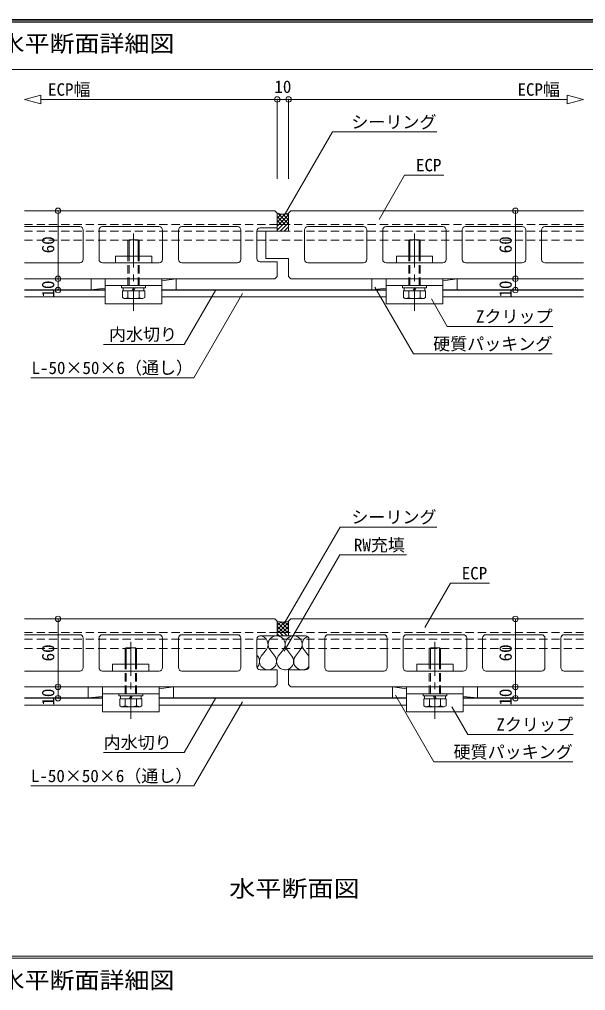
# Model space of a CAD drawing. Units: millimetres at full size, sheet at 1:6. Extents: x -1215 to 1203, y -852 to 852.
# Drawn here: x -104 to 395, y -4 to 852 of the extents above; entities that cross this region are included whole.
import ezdxf
from ezdxf.enums import TextEntityAlignment as Align

# ---------------------------------------------------------------- set-up
doc = ezdxf.new("R2010")
doc.units = ezdxf.units.MM
doc.header["$LTSCALE"] = 6
doc.header["$PDMODE"] = 32
doc.header["$PDSIZE"] = 4.8
doc.linetypes.add('CHAIN1', pattern=[8, 5, -1, 1, -1])
doc.linetypes.add('DASHED1', pattern=[1.8, 1.2, -0.6])
for name, color, linetype, lineweight in [('0-0_WAKU', 7, 'Continuous', 5), ('0-1_AL', 5, 'Continuous', 5), ('0-2_SUNPO', 7, 'Continuous', 5), ('0-3_STEEL', 6, 'Continuous', 5), ('0-4_KANAMONO', 6, 'Continuous', 5), ('0-5_FUKUSIZA', 3, 'Continuous', 5)]:
    doc.layers.add(name, color=color, linetype=linetype, lineweight=lineweight)
doc.styles.add('ＭＳ ゴシック', font='')
doc.styles.get('ＭＳ ゴシック').set_extended_font_data('MS Gothic')

msp = doc.modelspace()

# ---------------------------------------------------------------- linework, layer by layer
at = {"layer": '0-0_WAKU'}
for p, q in [((-1215.433, 852.414), (1203.395, 852.414)), ((-1214.226, 851.207), (1202.188, 851.207)), ((-1213.019, 850), (1200.981, 850)), ((-1213.019, 808.159), (1200.981, 808.159)), ((-1213.019, 26.35), (1200.981, 26.35)), ((-1213.019, 24.65), (1200.981, 24.65))]:
    msp.add_line(p, q, dxfattribs=at)
at = {"layer": '0-1_AL'}
for p, q in [((-99.112, 683.691), (121.468, 683.691)), ((123.59, 681.57), (121.468, 683.691)), ((123.59, 681.57), (123.59, 668.691)), ((133.59, 681.57), (135.711, 683.691)), ((133.59, 681.57), (133.59, 665.691)), ((135.711, 683.691), (393.59, 683.691)), ((-99.112, 669.691), (-50.41, 669.691)), ((-30.41, 669.691), (19.59, 669.691)), ((39.59, 669.691), (88.59, 669.691)), ((108.59, 668.691), (123.59, 668.691)), ((150.59, 669.691), (199.59, 669.691)), ((219.59, 669.691), (269.59, 669.691)), ((289.59, 669.691), (339.59, 669.691)), ((359.59, 669.691), (393.59, 669.691)), ((-47.41, 666.691), (-47.41, 640.691)), ((-33.41, 640.691), (-33.41, 666.691)), ((22.59, 666.691), (22.59, 640.691)), ((36.59, 640.691), (36.59, 666.691)), ((91.59, 666.691), (91.59, 640.691)), ((105.59, 665.691), (105.59, 641.691)), ((113.59, 665.691), (113.59, 641.691)), ((113.59, 665.691), (133.59, 665.691)), ((147.59, 640.691), (147.59, 666.691)), ((202.59, 666.691), (202.59, 640.691)), ((216.59, 640.691), (216.59, 666.691)), ((272.59, 666.691), (272.59, 640.691)), ((286.59, 640.691), (286.59, 666.691)), ((342.59, 666.691), (342.59, 640.691)), ((356.59, 640.691), (356.59, 666.691)), ((-50.41, 637.691), (-99.112, 637.691)), ((19.59, 637.691), (-30.41, 637.691)), ((88.59, 637.691), (39.59, 637.691)), ((108.59, 638.691), (123.59, 638.691)), ((113.59, 641.691), (133.59, 641.691)), ((123.59, 638.691), (123.59, 625.812)), ((133.59, 641.691), (133.59, 625.812)), ((199.59, 637.691), (150.59, 637.691)), ((269.59, 637.691), (219.59, 637.691)), ((339.59, 637.691), (289.59, 637.691)), ((393.59, 637.691), (359.59, 637.691)), ((123.59, 625.812), (121.468, 623.691)), ((-99.112, 623.691), (121.468, 623.691)), ((-99.112, 323.819), (121.468, 323.819)), ((123.59, 321.698), (121.468, 323.819)), ((123.59, 321.698), (123.59, 308.82)), ((135.709, 323.82), (133.589, 321.7)), ((133.589, 321.7), (133.589, 308.82)), ((135.711, 323.819), (393.59, 323.819)), ((-99.112, 309.819), (-50.41, 309.819)), ((-30.41, 309.819), (19.59, 309.819)), ((39.59, 309.819), (88.59, 309.819)), ((108.59, 308.82), (123.59, 308.82)), ((133.589, 308.82), (148.589, 308.82)), ((148.589, 308.82), (133.589, 308.82)), ((217.59, 309.819), (168.59, 309.819)), ((287.59, 309.819), (237.59, 309.819)), ((356.59, 309.819), (307.59, 309.819)), ((393.59, 309.819), (376.59, 309.819)), ((-47.41, 306.819), (-47.41, 280.819)), ((-33.41, 280.819), (-33.41, 306.819)), ((22.59, 306.819), (22.59, 280.819)), ((36.59, 280.819), (36.59, 306.819)), ((91.59, 306.819), (91.59, 280.819)), ((105.59, 305.819), (105.59, 281.82)), ((151.589, 305.82), (151.589, 281.82)), ((151.589, 305.82), (151.589, 281.82)), ((165.59, 306.819), (165.59, 280.819)), ((220.59, 280.819), (220.59, 306.819)), ((234.59, 306.819), (234.59, 280.819)), ((290.59, 280.819), (290.59, 306.819)), ((304.59, 306.819), (304.59, 280.819)), ((359.59, 280.819), (359.59, 306.819)), ((373.59, 306.819), (373.59, 280.819)), ((-50.41, 277.819), (-99.112, 277.819)), ((19.59, 277.819), (-30.41, 277.819)), ((88.59, 277.819), (39.59, 277.819)), ((108.59, 278.82), (123.59, 278.82)), ((123.59, 278.82), (123.59, 265.941)), ((148.589, 278.82), (133.589, 278.82)), ((148.589, 278.82), (133.589, 278.82)), ((133.589, 265.94), (133.589, 278.82)), ((168.59, 277.819), (217.59, 277.819)), ((237.59, 277.819), (287.59, 277.819)), ((307.59, 277.819), (356.59, 277.819)), ((376.59, 277.819), (393.59, 277.819)), ((123.59, 265.941), (121.468, 263.82)), ((135.709, 263.82), (133.589, 265.94)), ((-99.112, 263.819), (121.468, 263.819)), ((135.711, 263.819), (393.59, 263.819))]:
    msp.add_line(p, q, dxfattribs=at)
msp.add_lwpolyline([(133.59, 625.812), (135.711, 623.691), (393.59, 623.691)], dxfattribs=at)
for centre, start, end in [((-50.41, 666.691), 0, 90), ((-30.41, 666.691), 90, 180), ((19.59, 666.691), 0, 90), ((39.59, 666.691), 90, 180), ((88.59, 666.691), 0, 90), ((108.59, 665.691), 90, 180), ((150.59, 666.691), 90, 180), ((199.59, 666.691), 0, 90), ((219.59, 666.691), 90, 180), ((269.59, 666.691), 0, 90), ((289.59, 666.691), 90, 180), ((339.59, 666.691), 0, 90), ((359.59, 666.691), 90, 180), ((-50.41, 640.691), 269.99998, 359.99998), ((-30.41, 640.691), 179.99997, 269.99998), ((19.59, 640.691), 269.99998, 359.99998), ((39.59, 640.691), 179.99997, 269.99998), ((88.59, 640.691), 269.99998, 359.99998), ((108.59, 641.691), 179.99997, 269.99998), ((150.59, 640.691), 179.99997, 269.99998), ((199.59, 640.691), 269.99998, 359.99998), ((219.59, 640.691), 179.99997, 269.99998), ((269.59, 640.691), 269.99998, 359.99998), ((289.59, 640.691), 179.99997, 269.99998), ((339.59, 640.691), 269.99998, 359.99998), ((359.59, 640.691), 179.99997, 269.99998), ((-50.41, 306.819), 0, 90), ((-30.41, 306.819), 90, 180), ((19.59, 306.819), 0, 90), ((39.59, 306.819), 90, 180), ((88.59, 306.819), 0, 90), ((108.59, 305.819), 89.99998, 179.99998), ((148.589, 305.82), 0, 90), ((148.589, 305.82), 0, 90), ((168.59, 306.819), 90, 180), ((217.59, 306.819), 0, 90), ((237.59, 306.819), 90, 180), ((287.59, 306.819), 0, 90), ((307.59, 306.819), 90, 180), ((356.59, 306.819), 0, 90), ((376.59, 306.819), 90, 180), ((-50.41, 280.819), 269.99998, 359.99998), ((-30.41, 280.819), 179.99997, 269.99998), ((19.59, 280.819), 269.99998, 359.99998), ((39.59, 280.819), 179.99997, 269.99998), ((88.59, 280.819), 269.99998, 359.99998), ((108.59, 281.82), 179.99998, 269.99998), ((148.589, 281.82), 270, 0), ((148.589, 281.82), 270, 0), ((168.59, 280.819), 180.00002, 270.00002), ((217.59, 280.819), 270.00002, 0.00003), ((237.59, 280.819), 180.00002, 270.00002), ((287.59, 280.819), 270.00002, 0.00003), ((307.59, 280.819), 180.00002, 270.00002), ((356.59, 280.819), 270.00002, 0.00003), ((376.59, 280.819), 180.00002, 270.00002)]:
    msp.add_arc(centre, 3, start, end, dxfattribs=at)
at = {"layer": '0-2_SUNPO'}
for p, q in [((-99.112, 781.809), (-84.623, 785.691)), ((-99.112, 781.809), (-84.623, 777.927)), ((-84.623, 785.691), (-84.623, 777.927)), ((-84.623, 781.809), (123.59, 781.809)), ((123.59, 781.809), (133.59, 781.809)), ((123.59, 781.809), (123.59, 711.924)), ((133.59, 781.809), (379.101, 781.809)), ((133.59, 781.809), (133.59, 711.924)), ((393.59, 781.809), (379.101, 785.691)), ((379.101, 777.927), (379.101, 785.691)), ((393.59, 781.809), (379.101, 777.927)), ((129.833, 679.565), (172.319, 753.152)), ((264.276, 753.152), (172.319, 753.152)), ((213.354, 676.116), (235.878, 715.129)), ((235.878, 715.129), (270.48, 715.129)), ((333.59, 683.691), (333.59, 623.691)), ((333.59, 623.691), (333.59, 613.692)), ((69.398, 613.896), (41.681, 565.889)), ((92.933, 610.606), (50.081, 536.383)), ((209.717, 616.325), (243.679, 557.501)), ((259.481, 606.064), (273.533, 581.724)), ((273.533, 581.724), (366.403, 581.724)), ((41.681, 565.889), (-29.361, 565.889)), ((243.679, 557.501), (366.02, 557.501)), ((-93.474, 536.383), (50.081, 536.383)), ((129.859, 295.312), (178.842, 380.154)), ((178.842, 380.154), (237.624, 380.154)), ((253.687, 316.244), (276.211, 355.257)), ((276.211, 355.257), (310.813, 355.257)), ((69.398, 254.024), (41.681, 206.017)), ((92.933, 250.734), (50.081, 176.511)), ((227.714, 256.453), (261.677, 197.629)), ((277.478, 246.192), (291.531, 221.853)), ((291.531, 221.853), (384.4, 221.853)), ((41.681, 206.017), (-29.361, 206.017)), ((261.677, 197.629), (384.017, 197.629)), ((-93.474, 176.511), (50.081, 176.511))]:
    msp.add_line(p, q, dxfattribs=at)
at = {"layer": '0-2_SUNPO', "linetype": 'CHAIN1'}
for p, q in [((-2.99, 663.552), (-2.99, 595.408)), ((244.59, 663.552), (244.59, 595.408)), ((-5.41, 303.68), (-5.41, 235.537)), ((262.59, 303.68), (262.59, 235.537))]:
    msp.add_line(p, q, dxfattribs=at)
at = {"layer": '0-2_SUNPO'}
for points in [[(-69.545, 683.691), (-69.545, 623.691), (-69.545, 613.692)], [(129.833, 319.693), (178.958, 404.779), (264.276, 404.779)], [(-69.545, 323.819), (-69.545, 263.819), (-69.545, 253.82)], [(333.59, 323.819), (333.59, 263.819), (333.59, 253.82)]]:
    msp.add_lwpolyline(points, dxfattribs=at)
for p in [(123.59, 781.809), (133.59, 781.809), (-69.545, 683.691), (333.59, 683.691), (-69.545, 623.691), (333.59, 623.691), (-69.545, 613.692), (333.59, 613.692), (-69.545, 323.819), (333.59, 323.819), (-69.545, 263.819), (333.59, 263.819), (-69.545, 253.82), (333.59, 253.82)]:
    msp.add_point(p, dxfattribs=at)
at = {"layer": '0-3_STEEL', "linetype": 'DASHED1'}
for p, q in [((-99.112, 657.69), (393.59, 657.69)), ((-99.112, 297.818), (393.59, 297.818))]:
    msp.add_line(p, q, dxfattribs=at)
at = {"layer": '0-3_STEEL'}
for p, q in [((-99.112, 613.692), (-27.989, 613.692)), ((22.009, 613.692), (219.591, 613.692)), ((269.592, 613.692), (393.59, 613.692)), ((-99.112, 607.692), (-27.989, 607.692)), ((22.009, 607.692), (219.591, 607.692)), ((269.592, 607.692), (393.59, 607.692)), ((-99.112, 253.82), (-30.409, 253.82)), ((19.589, 253.82), (237.591, 253.82)), ((287.589, 253.82), (393.59, 253.82)), ((-99.112, 247.82), (-30.409, 247.82)), ((19.589, 247.82), (237.591, 247.82)), ((287.589, 247.82), (393.59, 247.82))]:
    msp.add_line(p, q, dxfattribs=at)
at = {"layer": '0-4_KANAMONO', "linetype": 'DASHED1'}
for p, q in [((-99.112, 671.692), (393.59, 671.692)), ((-99.112, 665.692), (393.59, 665.692)), ((-7.991, 617.691), (-7.991, 643.691)), ((-6.99, 617.691), (-6.99, 643.691)), ((1.01, 617.691), (1.01, 643.691)), ((2.01, 617.691), (2.01, 643.691)), ((239.591, 617.691), (239.591, 643.541)), ((240.591, 617.691), (240.591, 643.541)), ((248.591, 617.691), (248.591, 643.541)), ((249.591, 617.691), (249.591, 643.541)), ((-99.112, 311.82), (393.59, 311.82)), ((-99.112, 305.82), (393.59, 305.82)), ((-10.41, 257.819), (-10.41, 283.819)), ((-9.41, 257.819), (-9.41, 283.819)), ((-1.41, 257.819), (-1.41, 283.819)), ((-0.41, 257.819), (-0.41, 283.819)), ((257.59, 257.819), (257.59, 283.819)), ((258.59, 257.819), (258.59, 283.819)), ((266.59, 257.819), (266.59, 283.819)), ((267.59, 257.819), (267.59, 283.819))]:
    msp.add_line(p, q, dxfattribs=at)
at = {"layer": '0-4_KANAMONO'}
for p, q in [((-6.991, 658.19), (-7.991, 657.614)), ((-7.991, 643.691), (-7.991, 657.614)), ((-6.99, 643.691), (-6.99, 658.19)), ((-6.99, 658.19), (1.01, 658.19)), ((1.009, 658.19), (2.009, 657.614)), ((1.01, 643.691), (1.01, 658.19)), ((2.01, 643.691), (2.01, 657.614)), ((240.591, 658.04), (239.591, 657.464)), ((239.591, 643.541), (239.591, 657.464)), ((240.591, 643.541), (240.591, 658.04)), ((240.591, 658.04), (248.591, 658.04)), ((248.591, 643.541), (248.591, 658.04)), ((248.591, 658.04), (249.591, 657.464)), ((249.591, 643.541), (249.591, 657.464)), ((-18.989, 643.691), (-18.989, 637.691)), ((-18.989, 643.691), (13.009, 643.691)), ((13.009, 643.691), (13.009, 637.691)), ((228.591, 643.691), (260.592, 643.691)), ((228.591, 643.691), (228.591, 637.691)), ((260.592, 643.691), (260.592, 637.691)), ((-18.989, 637.691), (13.009, 637.691)), ((260.592, 637.691), (228.591, 637.691)), ((-27.989, 623.691), (-27.989, 601.692)), ((-27.989, 623.691), (22.009, 623.691)), ((-27.989, 617.691), (22.009, 617.691)), ((-13.49, 617.691), (7.51, 617.691)), ((-13.49, 615.693), (-13.49, 617.691)), ((7.51, 615.693), (7.51, 617.691)), ((22.009, 623.691), (22.009, 601.692)), ((219.591, 623.691), (219.591, 601.692)), ((219.591, 623.691), (269.592, 623.691)), ((269.592, 617.691), (219.591, 617.691)), ((234.091, 617.691), (255.091, 617.691)), ((234.091, 615.693), (234.091, 617.691)), ((255.091, 615.693), (255.091, 617.691)), ((269.592, 623.691), (269.592, 601.692)), ((-99.112, 614.092), (-27.989, 614.092)), ((-13.49, 615.693), (7.51, 615.693)), ((-12.805, 607.095), (-12.805, 613.191)), ((-12.805, 613.191), (6.825, 613.191)), ((-12.191, 613.191), (-12.191, 615.693)), ((-7.898, 607.017), (-7.898, 613.191)), ((-4.434, 613.191), (-2.99, 615.693)), ((-2.99, 613.191), (-1.547, 615.693)), ((1.917, 607.017), (1.917, 613.191)), ((6.21, 613.191), (6.21, 615.693)), ((6.825, 607.095), (6.825, 613.191)), ((22.009, 614.092), (219.591, 614.092)), ((234.091, 615.693), (255.091, 615.693)), ((234.776, 607.095), (234.776, 613.191)), ((234.776, 613.191), (254.406, 613.191)), ((235.391, 613.191), (235.391, 615.693)), ((239.684, 607.017), (239.684, 613.191)), ((243.148, 613.191), (244.591, 615.693)), ((244.591, 613.191), (246.034, 615.693)), ((249.499, 607.017), (249.499, 613.191)), ((253.791, 613.191), (253.791, 615.693)), ((254.406, 607.095), (254.406, 613.191)), ((269.592, 614.092), (393.59, 614.092)), ((-27.989, 601.692), (22.009, 601.692)), ((-11.241, 606.192), (-12.806, 607.095)), ((-7.898, 607.017), (-11.24, 606.192)), ((-11.24, 606.192), (5.26, 606.192)), ((1.917, 607.017), (5.259, 606.192)), ((5.26, 606.192), (6.825, 607.095)), ((219.591, 601.692), (269.592, 601.692)), ((236.34, 606.192), (234.775, 607.095)), ((236.341, 606.192), (252.841, 606.192)), ((239.684, 607.017), (236.342, 606.192)), ((249.499, 607.017), (252.841, 606.192)), ((252.841, 606.192), (254.406, 607.095)), ((-9.411, 298.318), (-10.41, 297.742)), ((-10.41, 283.819), (-10.41, 297.742)), ((-9.41, 283.819), (-9.41, 298.318)), ((-9.41, 298.318), (-1.41, 298.318)), ((-1.411, 298.318), (-0.411, 297.742)), ((-1.41, 283.819), (-1.41, 298.318)), ((-0.41, 283.819), (-0.41, 297.742)), ((258.59, 298.318), (257.59, 297.742)), ((257.59, 283.819), (257.59, 297.742)), ((258.59, 283.819), (258.59, 298.318)), ((266.59, 298.318), (258.59, 298.318)), ((266.59, 283.819), (266.59, 298.318)), ((266.59, 298.318), (267.59, 297.742)), ((267.59, 283.819), (267.59, 297.742)), ((-21.409, 283.819), (-21.409, 277.819)), ((-21.409, 283.819), (10.589, 283.819)), ((10.589, 283.819), (10.589, 277.819)), ((246.591, 283.819), (246.591, 277.819)), ((278.589, 283.819), (246.591, 283.819)), ((278.589, 283.819), (278.589, 277.819)), ((-21.409, 277.819), (10.589, 277.819)), ((278.589, 277.819), (246.591, 277.819)), ((-30.409, 263.819), (-30.409, 241.82)), ((-30.409, 263.819), (19.589, 263.819)), ((-30.409, 257.819), (19.589, 257.819)), ((-15.91, 257.819), (5.09, 257.819)), ((-15.91, 255.821), (-15.91, 257.819)), ((5.09, 255.821), (5.09, 257.819)), ((19.589, 263.819), (19.589, 241.82)), ((237.591, 263.819), (237.591, 241.82)), ((287.589, 263.819), (237.591, 263.819)), ((287.589, 257.819), (237.591, 257.819)), ((273.09, 257.819), (252.09, 257.819)), ((252.09, 255.821), (252.09, 257.819)), ((273.09, 255.821), (273.09, 257.819)), ((287.589, 263.819), (287.589, 241.82)), ((-99.112, 254.22), (-30.409, 254.22)), ((-15.91, 255.821), (5.09, 255.821)), ((-15.225, 247.223), (-15.225, 253.319)), ((-15.225, 253.319), (4.405, 253.319)), ((-14.611, 253.319), (-14.611, 255.821)), ((-10.318, 247.145), (-10.318, 253.319)), ((-6.854, 253.319), (-5.41, 255.821)), ((-5.41, 253.319), (-3.967, 255.821)), ((-0.503, 247.145), (-0.503, 253.319)), ((3.79, 253.319), (3.79, 255.821)), ((4.405, 247.223), (4.405, 253.319)), ((19.589, 254.22), (237.591, 254.22)), ((273.09, 255.821), (252.09, 255.821)), ((252.775, 247.223), (252.775, 253.319)), ((272.405, 253.319), (252.775, 253.319)), ((253.39, 253.319), (253.39, 255.821)), ((257.682, 247.145), (257.682, 253.319)), ((262.59, 253.319), (261.146, 255.821)), ((264.033, 253.319), (262.59, 255.821)), ((267.497, 247.145), (267.497, 253.319)), ((271.79, 253.319), (271.79, 255.821)), ((272.405, 247.223), (272.405, 253.319)), ((287.589, 254.22), (393.59, 254.22)), ((-30.409, 241.82), (19.589, 241.82)), ((-13.661, 246.32), (-15.226, 247.223)), ((-10.318, 247.145), (-13.66, 246.32)), ((-13.66, 246.32), (2.84, 246.32)), ((-0.503, 247.145), (2.839, 246.32)), ((2.84, 246.32), (4.405, 247.223)), ((287.589, 241.82), (237.591, 241.82)), ((254.34, 246.32), (252.775, 247.223)), ((257.682, 247.145), (254.34, 246.32)), ((270.84, 246.32), (254.34, 246.32)), ((267.497, 247.145), (270.839, 246.32)), ((270.841, 246.32), (272.405, 247.223))]:
    msp.add_line(p, q, dxfattribs=at)
for centre, start, end in [((-2.99, 621.192), 250.903, 289.09698), ((244.591, 621.192), 250.903, 289.09698), ((-5.41, 261.32), 250.903, 289.09698), ((262.59, 261.32), 250.90302, 289.097)]:
    msp.add_arc(centre, 15, start, end, dxfattribs=at)
at = {"layer": '0-5_FUKUSIZA'}
for p, q in [((123.59, 681.57), (123.59, 665.691)), ((123.59, 680.834), (124.142, 681.386)), ((123.59, 673.763), (130.685, 680.859)), ((123.59, 677.299), (127.079, 680.788)), ((123.59, 678.679), (130.578, 671.691)), ((124.534, 681.27), (133.59, 672.215)), ((125.053, 671.691), (133.59, 680.228)), ((128.588, 671.691), (133.59, 676.692)), ((128.629, 680.712), (133.59, 675.751)), ((131.814, 681.062), (133.59, 679.286)), ((133.59, 681.57), (133.59, 665.691)), ((123.59, 675.144), (127.043, 671.691)), ((123.59, 671.691), (133.59, 671.691)), ((123.59, 670.228), (125.053, 671.691)), ((123.59, 666.692), (128.588, 671.691)), ((132.124, 671.691), (126.124, 665.691)), ((133.59, 669.621), (129.659, 665.691)), ((132.124, 671.691), (133.59, 673.157)), ((123.59, 665.691), (133.59, 665.691)), ((-40.49, 614.092), (-40.49, 623.691)), ((34.51, 623.691), (22.009, 622.024)), ((34.51, 614.092), (34.51, 623.691)), ((207.091, 614.092), (207.091, 623.691)), ((282.091, 623.691), (269.592, 622.024)), ((282.091, 614.092), (282.091, 623.691)), ((-27.989, 615.359), (-40.49, 614.092)), ((219.591, 615.358), (207.091, 614.092)), ((123.591, 321.699), (123.591, 308.821)), ((123.591, 314.273), (130.417, 321.099)), ((123.591, 317.809), (126.87, 321.088)), ((123.591, 320.881), (132.651, 311.821)), ((123.591, 317.346), (129.116, 311.821)), ((124.674, 311.821), (133.59, 320.737)), ((126.924, 321.083), (133.59, 314.417)), ((128.209, 311.821), (133.59, 317.201)), ((130.441, 321.102), (133.59, 317.953)), ((133.59, 321.701), (133.59, 308.821)), ((123.591, 313.81), (125.58, 311.821)), ((133.59, 311.821), (123.591, 311.821)), ((123.591, 310.65), (125.421, 308.821)), ((123.591, 308.821), (133.59, 308.821)), ((125.956, 311.821), (128.076, 309.701)), ((128.076, 309.701), (128.956, 308.821)), ((129.492, 311.821), (132.492, 308.821)), ((131.745, 311.821), (133.59, 313.666)), ((133.027, 311.821), (133.59, 311.258)), ((106.59, 290.445), (105.59, 291.778)), ((109.59, 290.821), (114.09, 296.821)), ((121.59, 290.821), (117.09, 296.821)), ((124.59, 290.821), (129.09, 296.821)), ((136.59, 290.821), (132.09, 296.821)), ((139.59, 290.821), (144.09, 296.821)), ((151.59, 290.821), (147.09, 296.821)), ((-42.91, 254.22), (-42.91, 263.819)), ((32.09, 263.819), (19.589, 262.153)), ((32.09, 254.22), (32.09, 263.819)), ((225.09, 263.819), (237.591, 262.153)), ((225.09, 254.22), (225.09, 263.819)), ((300.09, 254.22), (300.09, 263.819)), ((-30.409, 255.487), (-42.91, 254.22)), ((287.589, 255.487), (300.09, 254.22))]:
    msp.add_line(p, q, dxfattribs=at)
for centre, radius, start, end in [((128.59, 695.708), 14.996, 250.52344, 289.47655), ((128.586, 339.429), 18.421, 254.26454, 285.76097), ((108.09, 301.321), 7.5, 323.12981, 87.66164), ((123.09, 301.321), 7.5, 323.12981, 216.87016), ((138.09, 301.321), 7.5, 323.12981, 216.87016), ((153.09, 301.321), 7.5, 111.81644, 216.87016), ((100.59, 286.321), 7.5, 313.4055, 36.87013), ((115.59, 286.321), 7.5, 143.12273, 36.87018), ((130.59, 286.321), 7.5, 143.12273, 293.57524), ((130.59, 286.321), 7.5, 293.57524, 36.87015), ((145.59, 286.321), 7.5, 143.12273, 323.1256)]:
    msp.add_arc(centre, radius, start, end, dxfattribs=at)

# ---------------------------------------------------------------- texts
at = {"layer": '0-0_WAKU', "style": 'ＭＳ ゴシック', "width": 1.1}
for s, p in [('中間部垂直・水平断面詳細図', (-253.019, 819.409)), ('開口部垂直・水平断面詳細図', (-253.019, -6.6))]:
    msp.add_text(s, height=14.66, dxfattribs=at).set_placement(p, align=Align.BOTTOM_LEFT)
at = {"layer": '0-2_SUNPO', "style": 'ＭＳ ゴシック'}
for s, p in [('ECP幅', (-78.373, 781.809)), ('10', (121.09, 784.309)), ('ECP幅', (335.351, 781.809)), ('シーリング', (188.958, 753.152)), ('ECP', (245.878, 715.129)), ('Zクリップ ', (298.771, 581.724)), ('内水切り', (-24.659, 565.889)), ('硬質パッキング', (261.02, 557.501)), ('L-50×50×6（通し）', (-92.925, 536.383)), ('シーリング', (188.958, 404.779)), ('RW充填', (191.201, 380.154)), ('ECP', (286.211, 355.257)), ('Zクリップ ', (316.768, 221.853)), ('内水切り', (-29.361, 206.017)), ('硬質パッキング', (279.017, 197.629)), ('L-50×50×6（通し）', (-93.474, 176.511))]:
    msp.add_text(s, height=11, dxfattribs=at).set_placement(p, align=Align.BOTTOM_LEFT)
for s, p in [('60', (-69.545, 646.191)), ('60', (333.59, 646.191)), ('10', (-69.545, 607.191)), ('10', (333.59, 607.191)), ('60', (-69.545, 286.319)), ('60', (333.59, 286.319)), ('10', (-69.545, 247.32)), ('10', (333.59, 247.32))]:
    msp.add_text(s, height=11, rotation=90, dxfattribs=at).set_placement(p, align=Align.BOTTOM_LEFT)
at = {"layer": '0-2_SUNPO', "style": 'ＭＳ ゴシック', "width": 1.15}
msp.add_text('水平断面図', height=14.66, dxfattribs=at).set_placement((81.308, 74.274), align=Align.BOTTOM_LEFT)

doc.saveas('drawing.dxf')
